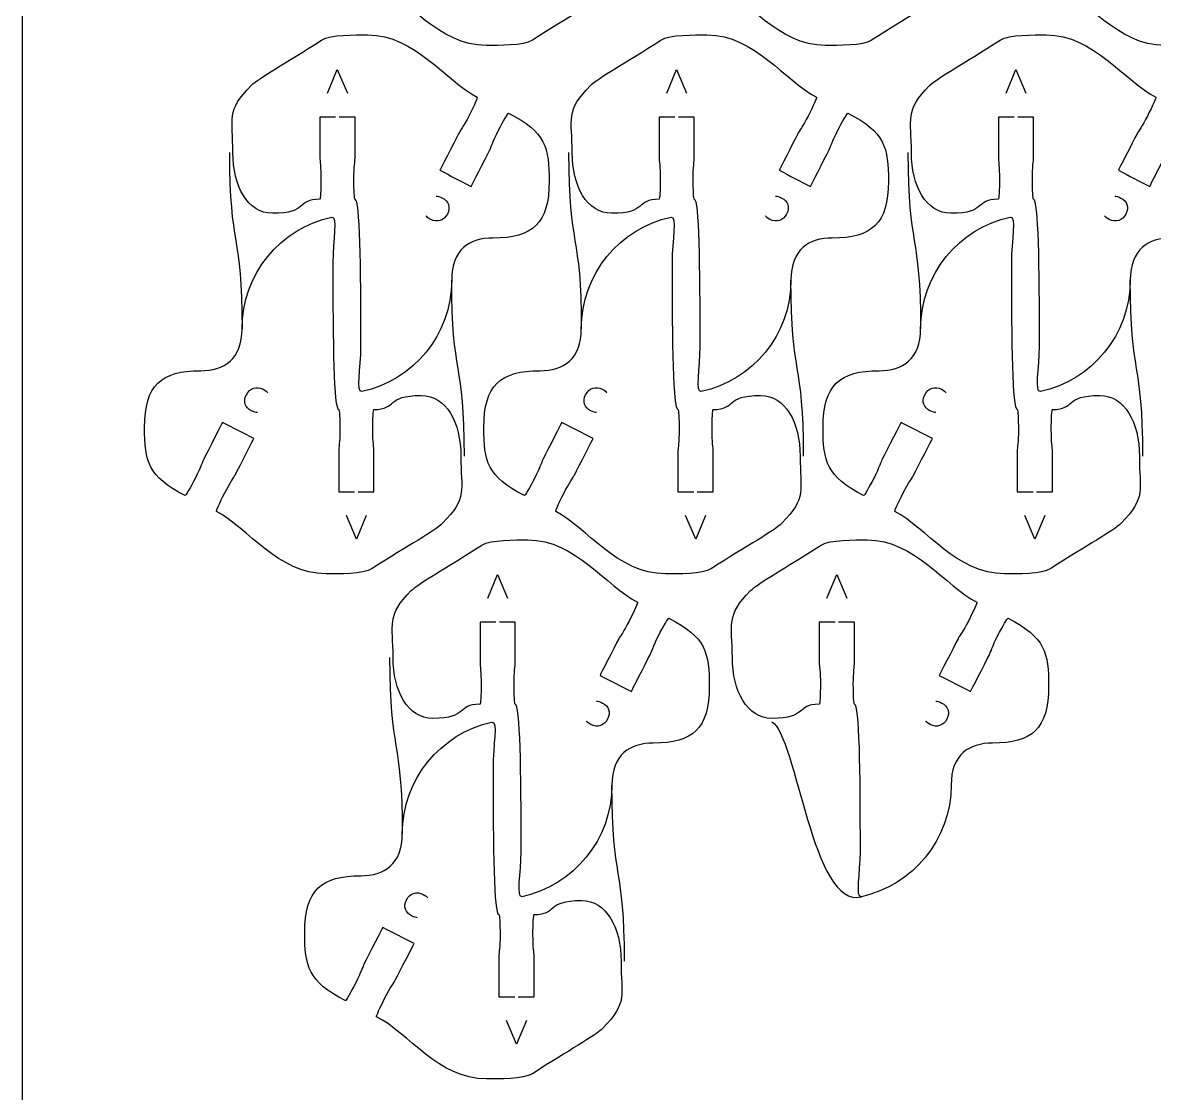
# Model space of a CAD drawing. Extents: x 0 to 300, y 0 to 300.
# Drawn here: x 0 to 96.4, y 113.9 to 205.1 of the extents above; entities that cross this region are included whole.
import ezdxf

# ---------------------------------------------------------------- set-up
doc = ezdxf.new("R2010")
doc.units = 0
doc.header["$MEASUREMENT"] = 0
doc.layers.add('DEFAULT', color=7, linetype='CONTINUOUS')

msp = doc.modelspace()

# ---------------------------------------------------------------- linework, layer by layer
at = {"layer": 'DEFAULT', "color": 1}
msp.add_lwpolyline([(0, 5.252), (0, 294.949)], dxfattribs=at)
at = {"layer": 'DEFAULT', "color": 250}
for points in [[(25.96, 199.099), (26.798, 201.12), (27.651, 199.099)], [(54.85, 199.099), (55.689, 201.12), (56.542, 199.099)], [(83.741, 199.099), (84.579, 201.12), (85.432, 199.099)], [(29.262, 163.119), (28.424, 161.099), (27.571, 163.119)], [(58.152, 163.119), (57.314, 161.099), (56.461, 163.119)], [(87.042, 163.119), (86.204, 161.099), (85.351, 163.119)], [(39.601, 156.071), (40.439, 158.092), (41.292, 156.071)], [(68.491, 156.071), (69.329, 158.092), (70.182, 156.071)], [(42.902, 120.091), (42.064, 118.071), (41.211, 120.091)]]:
    msp.add_lwpolyline(points, dxfattribs=at)
at = {"layer": 'DEFAULT', "color": 1}
for points, knots in [([(42.205, 210.17), (42.656, 210.17), (43.106, 210.17), (43.557, 210.17), (43.557, 211.337), (43.557, 212.503), (43.557, 213.67), (43.557, 213.846), (43.458, 214.453), (43.458, 215.423), (43.458, 216.39), (43.504, 217.173), (43.557, 217.173), (45.585, 217.173), (44.502, 218.369), (47.592, 218.369), (49.705, 218.369), (50.958, 216.058), (50.958, 213.19), (50.958, 210.304), (51.554, 209.637), (49.406, 207.489), (48.693, 206.776), (46.555, 205.648), (43.405, 203.612), (42.646, 203.125), (40.526, 203.171), (39.482, 203.171), (35.407, 203.171), (32.818, 207.105), (30.147, 208.47), (30.098, 208.498), (30.416, 209.211), (30.857, 210.075), (31.294, 210.939), (31.661, 211.433), (31.738, 211.585), (32.137, 212.368), (33.333, 214.703), (33.333, 214.703), (32.443, 215.16), (31.553, 215.616), (30.662, 216.072), (30.662, 216.072), (29.467, 213.733), (29.068, 212.954), (28.99, 212.798), (28.8, 212.213), (28.362, 211.352), (27.921, 210.491), (27.526, 209.81), (27.477, 209.839), (24.302, 211.461), (24.027, 212.777), (24.027, 215.631), (24.027, 219.251), (25.424, 220.478), (28.803, 220.478), (30.786, 220.478), (32.328, 221.452), (32.328, 224.055), (32.328, 228.712), (35.598, 232.603), (39.969, 233.563), (40.498, 233.662), (40.057, 231.556), (40.057, 229.711), (40.057, 222.778), (40.124, 217.173), (40.558, 217.173), (40.614, 217.173), (40.657, 216.39), (40.657, 215.423), (40.657, 214.453), (40.558, 213.846), (40.558, 213.67), (40.558, 212.503), (40.558, 211.337), (40.558, 210.17), (41.007, 210.17), (41.456, 210.17), (41.906, 210.17)], [0, 0, 0, 0, 3.83, 3.83, 3.83, 13.75, 13.75, 13.75, 14.75, 14.75, 14.75, 15.75, 15.75, 15.75, 16.75, 16.75, 16.75, 17.75, 17.75, 17.75, 18.75, 18.75, 18.75, 19.75, 19.75, 19.75, 20.75, 20.75, 20.75, 21.75, 21.75, 21.75, 22.75, 22.75, 22.75, 23.75, 23.75, 23.75, 24.75, 24.75, 24.75, 33.256427, 33.256427, 33.256427, 34.256427, 34.256427, 34.256427, 35.256427, 35.256427, 35.256427, 36.256427, 36.256427, 36.256427, 37.256427, 37.256427, 37.256427, 38.256427, 38.256427, 38.256427, 39.256427, 39.256427, 39.256427, 40.256427, 40.256427, 40.256427, 41.256427, 41.256427, 41.256427, 42.256427, 42.256427, 42.256427, 43.256427, 43.256427, 43.256427, 44.256427, 44.256427, 44.256427, 54.176427, 54.176427, 54.176427, 57.996427, 57.996427, 57.996427, 57.996427]), ([(71.096, 210.17), (71.546, 210.17), (71.996, 210.17), (72.447, 210.17), (72.447, 211.337), (72.447, 212.503), (72.447, 213.67), (72.447, 213.846), (72.348, 214.453), (72.348, 215.423), (72.348, 216.39), (72.394, 217.173), (72.447, 217.173), (74.475, 217.173), (73.392, 218.369), (76.482, 218.369), (78.596, 218.369), (79.848, 216.058), (79.848, 213.19), (79.848, 210.304), (80.444, 209.637), (78.296, 207.489), (77.583, 206.776), (75.445, 205.648), (72.295, 203.612), (71.537, 203.125), (69.416, 203.171), (68.372, 203.171), (64.298, 203.171), (61.708, 207.105), (59.038, 208.47), (58.988, 208.498), (59.306, 209.211), (59.747, 210.075), (60.184, 210.939), (60.551, 211.433), (60.629, 211.585), (61.027, 212.368), (62.223, 214.703), (62.223, 214.703), (61.333, 215.16), (60.443, 215.616), (59.553, 216.072), (59.553, 216.072), (58.357, 213.733), (57.958, 212.954), (57.88, 212.798), (57.69, 212.213), (57.253, 211.352), (56.812, 210.491), (56.416, 209.81), (56.367, 209.839), (53.192, 211.461), (52.917, 212.777), (52.917, 215.631), (52.917, 219.251), (54.314, 220.478), (57.694, 220.478), (59.676, 220.478), (61.218, 221.452), (61.218, 224.055), (61.218, 228.712), (64.488, 232.603), (68.859, 233.563), (69.388, 233.662), (68.947, 231.556), (68.947, 229.711), (68.947, 222.778), (69.014, 217.173), (69.448, 217.173), (69.505, 217.173), (69.547, 216.39), (69.547, 215.423), (69.547, 214.453), (69.448, 213.846), (69.448, 213.67), (69.448, 212.503), (69.448, 211.337), (69.448, 210.17), (69.897, 210.17), (70.346, 210.17), (70.796, 210.17)], [0, 0, 0, 0, 3.83, 3.83, 3.83, 13.75, 13.75, 13.75, 14.75, 14.75, 14.75, 15.75, 15.75, 15.75, 16.75, 16.75, 16.75, 17.75, 17.75, 17.75, 18.75, 18.75, 18.75, 19.75, 19.75, 19.75, 20.75, 20.75, 20.75, 21.75, 21.75, 21.75, 22.75, 22.75, 22.75, 23.75, 23.75, 23.75, 24.75, 24.75, 24.75, 33.256427, 33.256427, 33.256427, 34.256427, 34.256427, 34.256427, 35.256427, 35.256427, 35.256427, 36.256427, 36.256427, 36.256427, 37.256427, 37.256427, 37.256427, 38.256427, 38.256427, 38.256427, 39.256427, 39.256427, 39.256427, 40.256427, 40.256427, 40.256427, 41.256427, 41.256427, 41.256427, 42.256427, 42.256427, 42.256427, 43.256427, 43.256427, 43.256427, 44.256427, 44.256427, 44.256427, 54.176427, 54.176427, 54.176427, 57.996427, 57.996427, 57.996427, 57.996427]), ([(99.986, 210.17), (100.436, 210.17), (100.887, 210.17), (101.337, 210.17), (101.337, 211.337), (101.337, 212.503), (101.337, 213.67), (101.337, 213.846), (101.238, 214.453), (101.238, 215.423), (101.238, 216.39), (101.284, 217.173), (101.337, 217.173), (103.365, 217.173), (102.282, 218.369), (105.373, 218.369), (107.486, 218.369), (108.738, 216.058), (108.738, 213.19), (108.738, 210.304), (109.334, 209.637), (107.186, 207.489), (106.473, 206.776), (104.336, 205.648), (101.185, 203.612), (100.427, 203.125), (98.307, 203.171), (97.262, 203.171), (93.188, 203.171), (90.598, 207.105), (87.928, 208.47), (87.878, 208.498), (88.196, 209.211), (88.637, 210.075), (89.074, 210.939), (89.441, 211.433), (89.519, 211.585), (89.918, 212.368), (91.113, 214.703), (91.113, 214.703), (90.223, 215.16), (89.333, 215.616), (88.443, 216.072), (88.443, 216.072), (87.247, 213.733), (86.848, 212.954), (86.771, 212.798), (86.58, 212.213), (86.143, 211.352), (85.702, 210.491), (85.307, 209.81), (85.257, 209.839), (82.082, 211.461), (81.807, 212.777), (81.807, 215.631), (81.807, 219.251), (83.204, 220.478), (86.584, 220.478), (88.566, 220.478), (90.108, 221.452), (90.108, 224.055), (90.108, 228.712), (93.378, 232.603), (97.749, 233.563), (98.278, 233.662), (97.837, 231.556), (97.837, 229.711), (97.837, 222.778), (97.904, 217.173), (98.338, 217.173), (98.395, 217.173), (98.437, 216.39), (98.437, 215.423), (98.437, 214.453), (98.338, 213.846), (98.338, 213.67), (98.338, 212.503), (98.338, 211.337), (98.338, 210.17), (98.788, 210.17), (99.237, 210.17), (99.686, 210.17)], [0, 0, 0, 0, 3.83, 3.83, 3.83, 13.75, 13.75, 13.75, 14.75, 14.75, 14.75, 15.75, 15.75, 15.75, 16.75, 16.75, 16.75, 17.75, 17.75, 17.75, 18.75, 18.75, 18.75, 19.75, 19.75, 19.75, 20.75, 20.75, 20.75, 21.75, 21.75, 21.75, 22.75, 22.75, 22.75, 23.75, 23.75, 23.75, 24.75, 24.75, 24.75, 33.256427, 33.256427, 33.256427, 34.256427, 34.256427, 34.256427, 35.256427, 35.256427, 35.256427, 36.256427, 36.256427, 36.256427, 37.256427, 37.256427, 37.256427, 38.256427, 38.256427, 38.256427, 39.256427, 39.256427, 39.256427, 40.256427, 40.256427, 40.256427, 41.256427, 41.256427, 41.256427, 42.256427, 42.256427, 42.256427, 43.256427, 43.256427, 43.256427, 44.256427, 44.256427, 44.256427, 54.176427, 54.176427, 54.176427, 57.996427, 57.996427, 57.996427, 57.996427]), ([(26.656, 197.068), (26.207, 197.068), (25.758, 197.068), (25.309, 197.068), (25.309, 195.901), (25.309, 194.735), (25.309, 193.568), (25.309, 193.392), (25.407, 192.785), (25.407, 191.815), (25.407, 190.848), (25.362, 190.065), (25.309, 190.065), (23.28, 190.065), (24.36, 188.869), (21.269, 188.869), (19.156, 188.869), (17.907, 191.18), (17.907, 194.048), (17.907, 196.93), (17.311, 197.597), (19.46, 199.749), (20.172, 200.458), (22.307, 201.587), (25.46, 203.622), (26.215, 204.113), (28.339, 204.067), (29.38, 204.067), (33.454, 204.067), (36.044, 200.133), (38.714, 198.765), (38.764, 198.74), (38.45, 198.024), (38.005, 197.159), (37.568, 196.299), (37.201, 195.805), (37.123, 195.65), (36.725, 194.866), (35.529, 192.531), (35.529, 192.531), (36.419, 192.076), (37.309, 191.621), (38.199, 191.166), (38.199, 191.166), (39.395, 193.505), (39.794, 194.284), (39.871, 194.44), (40.062, 195.025), (40.499, 195.886), (40.944, 196.747), (41.339, 197.424), (41.388, 197.399), (44.56, 195.777), (44.835, 194.461), (44.835, 191.607), (44.835, 187.987), (43.441, 186.76), (40.058, 186.76), (38.076, 186.76), (36.538, 185.786), (36.538, 183.182), (36.538, 178.526), (33.267, 174.635), (28.896, 173.675), (28.367, 173.576), (28.808, 175.682), (28.808, 177.527), (28.808, 184.459), (28.741, 190.065), (28.307, 190.065), (28.251, 190.065), (28.208, 190.848), (28.208, 191.815), (28.208, 192.785), (28.307, 193.392), (28.307, 193.568), (28.307, 194.735), (28.307, 195.901), (28.307, 197.068), (27.857, 197.068), (27.407, 197.068), (26.956, 197.068)], [0, 0, 0, 0, 3.82, 3.82, 3.82, 13.74, 13.74, 13.74, 14.74, 14.74, 14.74, 15.74, 15.74, 15.74, 16.74, 16.74, 16.74, 17.74, 17.74, 17.74, 18.74, 18.74, 18.74, 19.74, 19.74, 19.74, 20.74, 20.74, 20.74, 21.74, 21.74, 21.74, 22.74, 22.74, 22.74, 23.74, 23.74, 23.74, 24.74, 24.74, 24.74, 33.24187, 33.24187, 33.24187, 34.24187, 34.24187, 34.24187, 35.24187, 35.24187, 35.24187, 36.24187, 36.24187, 36.24187, 37.24187, 37.24187, 37.24187, 38.24187, 38.24187, 38.24187, 39.24187, 39.24187, 39.24187, 40.24187, 40.24187, 40.24187, 41.24187, 41.24187, 41.24187, 42.24187, 42.24187, 42.24187, 43.24187, 43.24187, 43.24187, 44.24187, 44.24187, 44.24187, 54.16187, 54.16187, 54.16187, 57.99187, 57.99187, 57.99187, 57.99187]), ([(55.546, 197.068), (55.097, 197.068), (54.648, 197.068), (54.199, 197.068), (54.199, 195.901), (54.199, 194.735), (54.199, 193.568), (54.199, 193.392), (54.298, 192.785), (54.298, 191.815), (54.298, 190.848), (54.252, 190.065), (54.199, 190.065), (52.17, 190.065), (53.25, 188.869), (50.16, 188.869), (48.046, 188.869), (46.798, 191.18), (46.798, 194.048), (46.798, 196.93), (46.201, 197.597), (48.35, 199.749), (49.062, 200.458), (51.197, 201.587), (54.351, 203.622), (55.105, 204.113), (57.229, 204.067), (58.27, 204.067), (62.344, 204.067), (64.934, 200.133), (67.604, 198.765), (67.654, 198.74), (67.34, 198.024), (66.895, 197.159), (66.458, 196.299), (66.091, 195.805), (66.013, 195.65), (65.615, 194.866), (64.419, 192.531), (64.419, 192.531), (65.309, 192.076), (66.199, 191.621), (67.089, 191.166), (67.089, 191.166), (68.285, 193.505), (68.684, 194.284), (68.762, 194.44), (68.952, 195.025), (69.389, 195.886), (69.834, 196.747), (70.229, 197.424), (70.278, 197.399), (73.45, 195.777), (73.725, 194.461), (73.725, 191.607), (73.725, 187.987), (72.332, 186.76), (68.948, 186.76), (66.966, 186.76), (65.428, 185.786), (65.428, 183.182), (65.428, 178.526), (62.158, 174.635), (57.787, 173.675), (57.257, 173.576), (57.698, 175.682), (57.698, 177.527), (57.698, 184.459), (57.631, 190.065), (57.197, 190.065), (57.141, 190.065), (57.099, 190.848), (57.099, 191.815), (57.099, 192.785), (57.197, 193.392), (57.197, 193.568), (57.197, 194.735), (57.197, 195.901), (57.197, 197.068), (56.747, 197.068), (56.297, 197.068), (55.846, 197.068)], [0, 0, 0, 0, 3.82, 3.82, 3.82, 13.74, 13.74, 13.74, 14.74, 14.74, 14.74, 15.74, 15.74, 15.74, 16.74, 16.74, 16.74, 17.74, 17.74, 17.74, 18.74, 18.74, 18.74, 19.74, 19.74, 19.74, 20.74, 20.74, 20.74, 21.74, 21.74, 21.74, 22.74, 22.74, 22.74, 23.74, 23.74, 23.74, 24.74, 24.74, 24.74, 33.24187, 33.24187, 33.24187, 34.24187, 34.24187, 34.24187, 35.24187, 35.24187, 35.24187, 36.24187, 36.24187, 36.24187, 37.24187, 37.24187, 37.24187, 38.24187, 38.24187, 38.24187, 39.24187, 39.24187, 39.24187, 40.24187, 40.24187, 40.24187, 41.24187, 41.24187, 41.24187, 42.24187, 42.24187, 42.24187, 43.24187, 43.24187, 43.24187, 44.24187, 44.24187, 44.24187, 54.16187, 54.16187, 54.16187, 57.99187, 57.99187, 57.99187, 57.99187]), ([(84.437, 197.068), (83.987, 197.068), (83.538, 197.068), (83.089, 197.068), (83.089, 195.901), (83.089, 194.735), (83.089, 193.568), (83.089, 193.392), (83.188, 192.785), (83.188, 191.815), (83.188, 190.848), (83.142, 190.065), (83.089, 190.065), (81.061, 190.065), (82.14, 188.869), (79.05, 188.869), (76.937, 188.869), (75.688, 191.18), (75.688, 194.048), (75.688, 196.93), (75.092, 197.597), (77.24, 199.749), (77.953, 200.458), (80.087, 201.587), (83.241, 203.622), (83.996, 204.113), (86.119, 204.067), (87.16, 204.067), (91.235, 204.067), (93.824, 200.133), (96.495, 198.765), (96.544, 198.74), (96.23, 198.024), (95.786, 197.159), (95.348, 196.299), (94.981, 195.805), (94.904, 195.65), (94.505, 194.866), (93.309, 192.531), (93.309, 192.531), (94.199, 192.076), (95.089, 191.621), (95.98, 191.166), (95.98, 191.166), (97.175, 193.505), (97.574, 194.284), (97.652, 194.44), (97.842, 195.025), (98.28, 195.886), (98.724, 196.747), (99.119, 197.424), (99.169, 197.399), (102.34, 195.777), (102.615, 194.461), (102.615, 191.607), (102.615, 187.987), (101.222, 186.76), (97.839, 186.76), (95.856, 186.76), (94.318, 185.786), (94.318, 183.182), (94.318, 178.526), (91.048, 174.635), (86.677, 173.675), (86.148, 173.576), (86.589, 175.682), (86.589, 177.527), (86.589, 184.459), (86.522, 190.065), (86.088, 190.065), (86.031, 190.065), (85.989, 190.848), (85.989, 191.815), (85.989, 192.785), (86.088, 193.392), (86.088, 193.568), (86.088, 194.735), (86.088, 195.901), (86.088, 197.068), (85.637, 197.068), (85.187, 197.068), (84.737, 197.068)], [0, 0, 0, 0, 3.82, 3.82, 3.82, 13.74, 13.74, 13.74, 14.74, 14.74, 14.74, 15.74, 15.74, 15.74, 16.74, 16.74, 16.74, 17.74, 17.74, 17.74, 18.74, 18.74, 18.74, 19.74, 19.74, 19.74, 20.74, 20.74, 20.74, 21.74, 21.74, 21.74, 22.74, 22.74, 22.74, 23.74, 23.74, 23.74, 24.74, 24.74, 24.74, 33.24187, 33.24187, 33.24187, 34.24187, 34.24187, 34.24187, 35.24187, 35.24187, 35.24187, 36.24187, 36.24187, 36.24187, 37.24187, 37.24187, 37.24187, 38.24187, 38.24187, 38.24187, 39.24187, 39.24187, 39.24187, 40.24187, 40.24187, 40.24187, 41.24187, 41.24187, 41.24187, 42.24187, 42.24187, 42.24187, 43.24187, 43.24187, 43.24187, 44.24187, 44.24187, 44.24187, 54.16187, 54.16187, 54.16187, 57.99187, 57.99187, 57.99187, 57.99187]), ([(28.565, 165.152), (29.015, 165.152), (29.466, 165.152), (29.916, 165.152), (29.916, 166.318), (29.916, 167.485), (29.916, 168.651), (29.916, 168.828), (29.817, 169.435), (29.817, 170.405), (29.817, 171.371), (29.863, 172.154), (29.916, 172.154), (31.944, 172.154), (30.861, 173.35), (33.952, 173.35), (36.065, 173.35), (37.317, 171.04), (37.317, 168.172), (37.317, 165.286), (37.913, 164.619), (35.765, 162.471), (35.052, 161.758), (32.915, 160.629), (29.764, 158.594), (29.006, 158.107), (26.886, 158.153), (25.841, 158.153), (21.767, 158.153), (19.177, 162.086), (16.507, 163.451), (16.457, 163.48), (16.775, 164.192), (17.216, 165.057), (17.653, 165.921), (18.02, 166.415), (18.098, 166.566), (18.497, 167.35), (19.692, 169.685), (19.692, 169.685), (18.802, 170.141), (17.912, 170.598), (17.022, 171.054), (17.022, 171.054), (15.826, 168.715), (15.427, 167.935), (15.35, 167.78), (15.159, 167.194), (14.722, 166.334), (14.281, 165.473), (13.886, 164.792), (13.836, 164.82), (10.661, 166.443), (10.386, 167.759), (10.386, 170.613), (10.386, 174.232), (11.783, 175.46), (15.163, 175.46), (17.145, 175.46), (18.687, 176.434), (18.687, 179.037), (18.687, 183.694), (21.957, 187.585), (26.328, 188.545), (26.857, 188.643), (26.416, 186.537), (26.416, 184.692), (26.416, 177.76), (26.483, 172.154), (26.917, 172.154), (26.974, 172.154), (27.016, 171.371), (27.016, 170.405), (27.016, 169.435), (26.917, 168.828), (26.917, 168.651), (26.917, 167.485), (26.917, 166.318), (26.917, 165.152), (27.367, 165.152), (27.816, 165.152), (28.265, 165.152)], [0, 0, 0, 0, 3.83, 3.83, 3.83, 13.75, 13.75, 13.75, 14.75, 14.75, 14.75, 15.75, 15.75, 15.75, 16.75, 16.75, 16.75, 17.75, 17.75, 17.75, 18.75, 18.75, 18.75, 19.75, 19.75, 19.75, 20.75, 20.75, 20.75, 21.75, 21.75, 21.75, 22.75, 22.75, 22.75, 23.75, 23.75, 23.75, 24.75, 24.75, 24.75, 33.256427, 33.256427, 33.256427, 34.256427, 34.256427, 34.256427, 35.256427, 35.256427, 35.256427, 36.256427, 36.256427, 36.256427, 37.256427, 37.256427, 37.256427, 38.256427, 38.256427, 38.256427, 39.256427, 39.256427, 39.256427, 40.256427, 40.256427, 40.256427, 41.256427, 41.256427, 41.256427, 42.256427, 42.256427, 42.256427, 43.256427, 43.256427, 43.256427, 44.256427, 44.256427, 44.256427, 54.176427, 54.176427, 54.176427, 57.996427, 57.996427, 57.996427, 57.996427]), ([(57.455, 165.152), (57.905, 165.152), (58.356, 165.152), (58.806, 165.152), (58.806, 166.318), (58.806, 167.485), (58.806, 168.651), (58.806, 168.828), (58.707, 169.435), (58.707, 170.405), (58.707, 171.371), (58.753, 172.154), (58.806, 172.154), (60.835, 172.154), (59.752, 173.35), (62.842, 173.35), (64.955, 173.35), (66.207, 171.04), (66.207, 168.172), (66.207, 165.286), (66.804, 164.619), (64.655, 162.471), (63.943, 161.758), (61.805, 160.629), (58.654, 158.594), (57.896, 158.107), (55.776, 158.153), (54.732, 158.153), (50.657, 158.153), (48.068, 162.086), (45.397, 163.451), (45.348, 163.48), (45.665, 164.192), (46.106, 165.057), (46.544, 165.921), (46.91, 166.415), (46.988, 166.566), (47.387, 167.35), (48.583, 169.685), (48.583, 169.685), (47.692, 170.141), (46.802, 170.598), (45.912, 171.054), (45.912, 171.054), (44.716, 168.715), (44.318, 167.935), (44.24, 167.78), (44.049, 167.194), (43.612, 166.334), (43.171, 165.473), (42.776, 164.792), (42.727, 164.82), (39.552, 166.443), (39.276, 167.759), (39.276, 170.613), (39.276, 174.232), (40.673, 175.46), (44.053, 175.46), (46.036, 175.46), (47.577, 176.434), (47.577, 179.037), (47.577, 183.694), (50.847, 187.585), (55.218, 188.545), (55.748, 188.643), (55.307, 186.537), (55.307, 184.692), (55.307, 177.76), (55.374, 172.154), (55.808, 172.154), (55.864, 172.154), (55.906, 171.371), (55.906, 170.405), (55.906, 169.435), (55.808, 168.828), (55.808, 168.651), (55.808, 167.485), (55.808, 166.318), (55.808, 165.152), (56.257, 165.152), (56.706, 165.152), (57.155, 165.152)], [0, 0, 0, 0, 3.83, 3.83, 3.83, 13.75, 13.75, 13.75, 14.75, 14.75, 14.75, 15.75, 15.75, 15.75, 16.75, 16.75, 16.75, 17.75, 17.75, 17.75, 18.75, 18.75, 18.75, 19.75, 19.75, 19.75, 20.75, 20.75, 20.75, 21.75, 21.75, 21.75, 22.75, 22.75, 22.75, 23.75, 23.75, 23.75, 24.75, 24.75, 24.75, 33.256427, 33.256427, 33.256427, 34.256427, 34.256427, 34.256427, 35.256427, 35.256427, 35.256427, 36.256427, 36.256427, 36.256427, 37.256427, 37.256427, 37.256427, 38.256427, 38.256427, 38.256427, 39.256427, 39.256427, 39.256427, 40.256427, 40.256427, 40.256427, 41.256427, 41.256427, 41.256427, 42.256427, 42.256427, 42.256427, 43.256427, 43.256427, 43.256427, 44.256427, 44.256427, 44.256427, 54.176427, 54.176427, 54.176427, 57.996427, 57.996427, 57.996427, 57.996427]), ([(86.345, 165.152), (86.796, 165.152), (87.246, 165.152), (87.696, 165.152), (87.696, 166.318), (87.696, 167.485), (87.696, 168.651), (87.696, 168.828), (87.598, 169.435), (87.598, 170.405), (87.598, 171.371), (87.643, 172.154), (87.696, 172.154), (89.725, 172.154), (88.642, 173.35), (91.732, 173.35), (93.845, 173.35), (95.098, 171.04), (95.098, 168.172), (95.098, 165.286), (95.694, 164.619), (93.545, 162.471), (92.833, 161.758), (90.695, 160.629), (87.545, 158.594), (86.786, 158.107), (84.666, 158.153), (83.622, 158.153), (79.547, 158.153), (76.958, 162.086), (74.287, 163.451), (74.238, 163.48), (74.555, 164.192), (74.996, 165.057), (75.434, 165.921), (75.801, 166.415), (75.878, 166.566), (76.277, 167.35), (77.473, 169.685), (77.473, 169.685), (76.583, 170.141), (75.693, 170.598), (74.802, 171.054), (74.802, 171.054), (73.606, 168.715), (73.208, 167.935), (73.13, 167.78), (72.94, 167.194), (72.502, 166.334), (72.061, 165.473), (71.666, 164.792), (71.617, 164.82), (68.442, 166.443), (68.167, 167.759), (68.167, 170.613), (68.167, 174.232), (69.564, 175.46), (72.943, 175.46), (74.926, 175.46), (76.467, 176.434), (76.467, 179.037), (76.467, 183.694), (79.738, 187.585), (84.109, 188.545), (84.638, 188.643), (84.197, 186.537), (84.197, 184.692), (84.197, 177.76), (84.264, 172.154), (84.698, 172.154), (84.754, 172.154), (84.797, 171.371), (84.797, 170.405), (84.797, 169.435), (84.698, 168.828), (84.698, 168.651), (84.698, 167.485), (84.698, 166.318), (84.698, 165.152), (85.147, 165.152), (85.596, 165.152), (86.045, 165.152)], [0, 0, 0, 0, 3.83, 3.83, 3.83, 13.75, 13.75, 13.75, 14.75, 14.75, 14.75, 15.75, 15.75, 15.75, 16.75, 16.75, 16.75, 17.75, 17.75, 17.75, 18.75, 18.75, 18.75, 19.75, 19.75, 19.75, 20.75, 20.75, 20.75, 21.75, 21.75, 21.75, 22.75, 22.75, 22.75, 23.75, 23.75, 23.75, 24.75, 24.75, 24.75, 33.256427, 33.256427, 33.256427, 34.256427, 34.256427, 34.256427, 35.256427, 35.256427, 35.256427, 36.256427, 36.256427, 36.256427, 37.256427, 37.256427, 37.256427, 38.256427, 38.256427, 38.256427, 39.256427, 39.256427, 39.256427, 40.256427, 40.256427, 40.256427, 41.256427, 41.256427, 41.256427, 42.256427, 42.256427, 42.256427, 43.256427, 43.256427, 43.256427, 44.256427, 44.256427, 44.256427, 54.176427, 54.176427, 54.176427, 57.996427, 57.996427, 57.996427, 57.996427]), ([(40.297, 154.04), (39.848, 154.04), (39.398, 154.04), (38.949, 154.04), (38.949, 152.873), (38.949, 151.707), (38.949, 150.54), (38.949, 150.364), (39.048, 149.757), (39.048, 148.787), (39.048, 147.82), (39.002, 147.037), (38.949, 147.037), (36.921, 147.037), (38, 145.841), (34.91, 145.841), (32.797, 145.841), (31.548, 148.152), (31.548, 151.02), (31.548, 153.902), (30.952, 154.569), (33.1, 156.721), (33.813, 157.43), (35.947, 158.559), (39.101, 160.594), (39.856, 161.085), (41.98, 161.039), (43.02, 161.039), (47.095, 161.039), (49.684, 157.105), (52.355, 155.737), (52.404, 155.712), (52.09, 154.996), (51.646, 154.131), (51.208, 153.271), (50.841, 152.777), (50.764, 152.622), (50.365, 151.838), (49.169, 149.503), (49.169, 149.503), (50.059, 149.048), (50.95, 148.593), (51.84, 148.138), (51.84, 148.138), (53.036, 150.477), (53.434, 151.256), (53.512, 151.411), (53.702, 151.997), (54.14, 152.858), (54.584, 153.719), (54.979, 154.396), (55.029, 154.371), (58.2, 152.749), (58.475, 151.433), (58.475, 148.579), (58.475, 144.959), (57.082, 143.732), (53.699, 143.732), (51.716, 143.732), (50.178, 142.758), (50.178, 140.154), (50.178, 135.498), (46.908, 131.607), (42.537, 130.647), (42.008, 130.548), (42.449, 132.654), (42.449, 134.499), (42.449, 141.431), (42.382, 147.037), (41.948, 147.037), (41.891, 147.037), (41.849, 147.82), (41.849, 148.787), (41.849, 149.757), (41.948, 150.364), (41.948, 150.54), (41.948, 151.707), (41.948, 152.873), (41.948, 154.04), (41.497, 154.04), (41.047, 154.04), (40.597, 154.04)], [0, 0, 0, 0, 3.82, 3.82, 3.82, 13.74, 13.74, 13.74, 14.74, 14.74, 14.74, 15.74, 15.74, 15.74, 16.74, 16.74, 16.74, 17.74, 17.74, 17.74, 18.74, 18.74, 18.74, 19.74, 19.74, 19.74, 20.74, 20.74, 20.74, 21.74, 21.74, 21.74, 22.74, 22.74, 22.74, 23.74, 23.74, 23.74, 24.74, 24.74, 24.74, 33.24187, 33.24187, 33.24187, 34.24187, 34.24187, 34.24187, 35.24187, 35.24187, 35.24187, 36.24187, 36.24187, 36.24187, 37.24187, 37.24187, 37.24187, 38.24187, 38.24187, 38.24187, 39.24187, 39.24187, 39.24187, 40.24187, 40.24187, 40.24187, 41.24187, 41.24187, 41.24187, 42.24187, 42.24187, 42.24187, 43.24187, 43.24187, 43.24187, 44.24187, 44.24187, 44.24187, 54.16187, 54.16187, 54.16187, 57.99187, 57.99187, 57.99187, 57.99187]), ([(69.187, 154.04), (68.738, 154.04), (68.289, 154.04), (67.839, 154.04), (67.839, 152.873), (67.839, 151.707), (67.839, 150.54), (67.839, 150.364), (67.938, 149.757), (67.938, 148.787), (67.938, 147.82), (67.892, 147.037), (67.839, 147.037), (65.811, 147.037), (66.89, 145.841), (63.8, 145.841), (61.687, 145.841), (60.438, 148.152), (60.438, 151.02), (60.438, 153.902), (59.842, 154.569), (61.99, 156.721), (62.703, 157.43), (64.837, 158.559), (67.991, 160.594), (68.746, 161.085), (70.87, 161.039), (71.91, 161.039), (75.985, 161.039), (78.574, 157.105), (81.245, 155.737), (81.294, 155.712), (80.98, 154.996), (80.536, 154.131), (80.098, 153.271), (79.732, 152.777), (79.654, 152.622), (79.255, 151.838), (78.059, 149.503), (78.059, 149.503), (78.95, 149.048), (79.84, 148.593), (80.73, 148.138), (80.73, 148.138), (81.926, 150.477), (82.324, 151.256), (82.402, 151.411), (82.593, 151.997), (83.03, 152.858), (83.475, 153.719), (83.87, 154.396), (83.919, 154.371), (87.09, 152.749), (87.366, 151.433), (87.366, 148.579), (87.366, 144.959), (85.972, 143.732), (82.589, 143.732), (80.606, 143.732), (79.068, 142.758), (79.068, 140.154), (79.068, 135.498), (75.798, 131.607), (71.427, 130.647), (70.898, 130.548), (71.339, 132.654), (71.339, 134.499), (71.339, 141.431), (71.272, 147.037), (70.838, 147.037), (70.782, 147.037), (70.739, 147.82), (70.739, 148.787), (70.739, 149.757), (70.838, 150.364), (70.838, 150.54), (70.838, 151.707), (70.838, 152.873), (70.838, 154.04), (70.388, 154.04), (69.937, 154.04), (69.487, 154.04)], [0, 0, 0, 0, 3.82, 3.82, 3.82, 13.74, 13.74, 13.74, 14.74, 14.74, 14.74, 15.74, 15.74, 15.74, 16.74, 16.74, 16.74, 17.74, 17.74, 17.74, 18.74, 18.74, 18.74, 19.74, 19.74, 19.74, 20.74, 20.74, 20.74, 21.74, 21.74, 21.74, 22.74, 22.74, 22.74, 23.74, 23.74, 23.74, 24.74, 24.74, 24.74, 33.24187, 33.24187, 33.24187, 34.24187, 34.24187, 34.24187, 35.24187, 35.24187, 35.24187, 36.24187, 36.24187, 36.24187, 37.24187, 37.24187, 37.24187, 38.24187, 38.24187, 38.24187, 39.24187, 39.24187, 39.24187, 40.24187, 40.24187, 40.24187, 41.24187, 41.24187, 41.24187, 42.24187, 42.24187, 42.24187, 43.24187, 43.24187, 43.24187, 44.24187, 44.24187, 44.24187, 54.16187, 54.16187, 54.16187, 57.99187, 57.99187, 57.99187, 57.99187]), ([(42.205, 122.124), (42.656, 122.124), (43.106, 122.124), (43.556, 122.124), (43.556, 123.29), (43.556, 124.457), (43.556, 125.623), (43.556, 125.8), (43.458, 126.407), (43.458, 127.377), (43.458, 128.343), (43.504, 129.127), (43.556, 129.127), (45.585, 129.127), (44.502, 130.322), (47.592, 130.322), (49.705, 130.322), (50.958, 128.012), (50.958, 125.144), (50.958, 122.258), (51.554, 121.591), (49.406, 119.443), (48.693, 118.73), (46.555, 117.601), (43.405, 115.566), (42.646, 115.079), (40.526, 115.125), (39.482, 115.125), (35.407, 115.125), (32.818, 119.058), (30.147, 120.423), (30.098, 120.452), (30.416, 121.164), (30.856, 122.029), (31.294, 122.893), (31.661, 123.387), (31.738, 123.539), (32.137, 124.322), (33.333, 126.657), (33.333, 126.657), (32.443, 127.113), (31.553, 127.57), (30.662, 128.026), (30.662, 128.026), (29.467, 125.687), (29.068, 124.907), (28.99, 124.752), (28.8, 124.166), (28.362, 123.306), (27.921, 122.445), (27.526, 121.764), (27.477, 121.792), (24.302, 123.415), (24.027, 124.731), (24.027, 127.585), (24.027, 131.204), (25.424, 132.432), (28.803, 132.432), (30.786, 132.432), (32.328, 133.406), (32.328, 136.009), (32.328, 140.666), (35.598, 144.557), (39.969, 145.517), (40.498, 145.615), (40.057, 143.509), (40.057, 141.664), (40.057, 134.732), (40.124, 129.127), (40.558, 129.127), (40.614, 129.127), (40.657, 128.343), (40.657, 127.377), (40.657, 126.407), (40.558, 125.8), (40.558, 125.623), (40.558, 124.457), (40.558, 123.29), (40.558, 122.124), (41.007, 122.124), (41.456, 122.124), (41.905, 122.124)], [0, 0, 0, 0, 3.83, 3.83, 3.83, 13.75, 13.75, 13.75, 14.75, 14.75, 14.75, 15.75, 15.75, 15.75, 16.75, 16.75, 16.75, 17.75, 17.75, 17.75, 18.75, 18.75, 18.75, 19.75, 19.75, 19.75, 20.75, 20.75, 20.75, 21.75, 21.75, 21.75, 22.75, 22.75, 22.75, 23.75, 23.75, 23.75, 24.75, 24.75, 24.75, 33.256427, 33.256427, 33.256427, 34.256427, 34.256427, 34.256427, 35.256427, 35.256427, 35.256427, 36.256427, 36.256427, 36.256427, 37.256427, 37.256427, 37.256427, 38.256427, 38.256427, 38.256427, 39.256427, 39.256427, 39.256427, 40.256427, 40.256427, 40.256427, 41.256427, 41.256427, 41.256427, 42.256427, 42.256427, 42.256427, 43.256427, 43.256427, 43.256427, 44.256427, 44.256427, 44.256427, 54.176427, 54.176427, 54.176427, 57.996427, 57.996427, 57.996427, 57.996427])]:
    msp.add_open_spline(points, degree=3, knots=knots, dxfattribs=at)
for points in [[(17.606, 194.046), (17.606, 185.796), (18.686, 187.333), (18.686, 179.036)], [(46.496, 194.046), (46.496, 185.796), (47.576, 187.333), (47.576, 179.036)], [(75.386, 194.046), (75.386, 185.796), (76.467, 187.333), (76.467, 179.036)], [(37.616, 168.172), (37.616, 176.422), (36.536, 174.885), (36.536, 183.182)], [(66.506, 168.172), (66.506, 176.422), (65.426, 174.885), (65.426, 183.182)], [(95.397, 168.172), (95.397, 176.422), (94.317, 174.885), (94.317, 183.182)], [(31.247, 151.018), (31.247, 142.768), (32.327, 144.305), (32.327, 136.008)], [(63.8, 145.541), (65.901, 144.381), (67.256, 129.501), (71.427, 130.647)], [(51.257, 125.144), (51.257, 133.394), (50.177, 131.857), (50.177, 140.154)]]:
    msp.add_open_spline(points, degree=3, dxfattribs=at)
at = {"layer": 'DEFAULT', "color": 250}
for points in [[(35.229, 190.331), (35.336, 190.33), (35.529, 190.285), (35.748, 190.173), (36.255, 189.914), (36.473, 189.398), (36.171, 188.808), (35.883, 188.245), (35.306, 188.059), (34.748, 188.344), (34.524, 188.459), (34.407, 188.579), (34.362, 188.642)], [(64.119, 190.331), (64.226, 190.33), (64.419, 190.285), (64.638, 190.173), (65.145, 189.914), (65.363, 189.398), (65.061, 188.808), (64.773, 188.245), (64.196, 188.059), (63.638, 188.344), (63.414, 188.459), (63.297, 188.579), (63.252, 188.642)], [(93.009, 190.331), (93.117, 190.33), (93.309, 190.285), (93.528, 190.173), (94.035, 189.914), (94.253, 189.398), (93.951, 188.808), (93.663, 188.245), (93.086, 188.059), (92.528, 188.344), (92.304, 188.459), (92.187, 188.579), (92.142, 188.642)], [(19.993, 171.887), (19.886, 171.889), (19.693, 171.933), (19.474, 172.045), (18.967, 172.304), (18.749, 172.82), (19.051, 173.41), (19.339, 173.973), (19.916, 174.16), (20.474, 173.874), (20.698, 173.76), (20.815, 173.639), (20.86, 173.576)], [(48.883, 171.887), (48.776, 171.889), (48.584, 171.933), (48.364, 172.045), (47.858, 172.304), (47.64, 172.82), (47.942, 173.41), (48.229, 173.973), (48.807, 174.16), (49.364, 173.874), (49.589, 173.76), (49.705, 173.639), (49.751, 173.576)], [(77.774, 171.887), (77.666, 171.889), (77.474, 171.933), (77.255, 172.045), (76.748, 172.304), (76.53, 172.82), (76.832, 173.41), (77.12, 173.973), (77.697, 174.16), (78.255, 173.874), (78.479, 173.76), (78.596, 173.639), (78.641, 173.576)], [(48.869, 147.303), (48.977, 147.302), (49.169, 147.257), (49.388, 147.145), (49.895, 146.886), (50.113, 146.37), (49.811, 145.78), (49.523, 145.217), (48.946, 145.031), (48.389, 145.316), (48.164, 145.431), (48.047, 145.551), (48.002, 145.614)], [(77.76, 147.303), (77.867, 147.302), (78.06, 147.257), (78.279, 147.145), (78.786, 146.886), (79.004, 146.37), (78.702, 145.78), (78.414, 145.217), (77.837, 145.031), (77.279, 145.316), (77.054, 145.431), (76.938, 145.551), (76.893, 145.614)], [(33.634, 128.859), (33.527, 128.86), (33.334, 128.905), (33.115, 129.017), (32.608, 129.276), (32.39, 129.792), (32.692, 130.382), (32.98, 130.945), (33.557, 131.132), (34.115, 130.846), (34.339, 130.732), (34.456, 130.611), (34.501, 130.548)]]:
    msp.add_open_spline(points, degree=3, knots=[0, 0, 0, 0, 1, 1, 1, 2, 2, 2, 3, 3, 3, 4, 4, 4, 4], dxfattribs=at)

doc.saveas('drawing.dxf')
